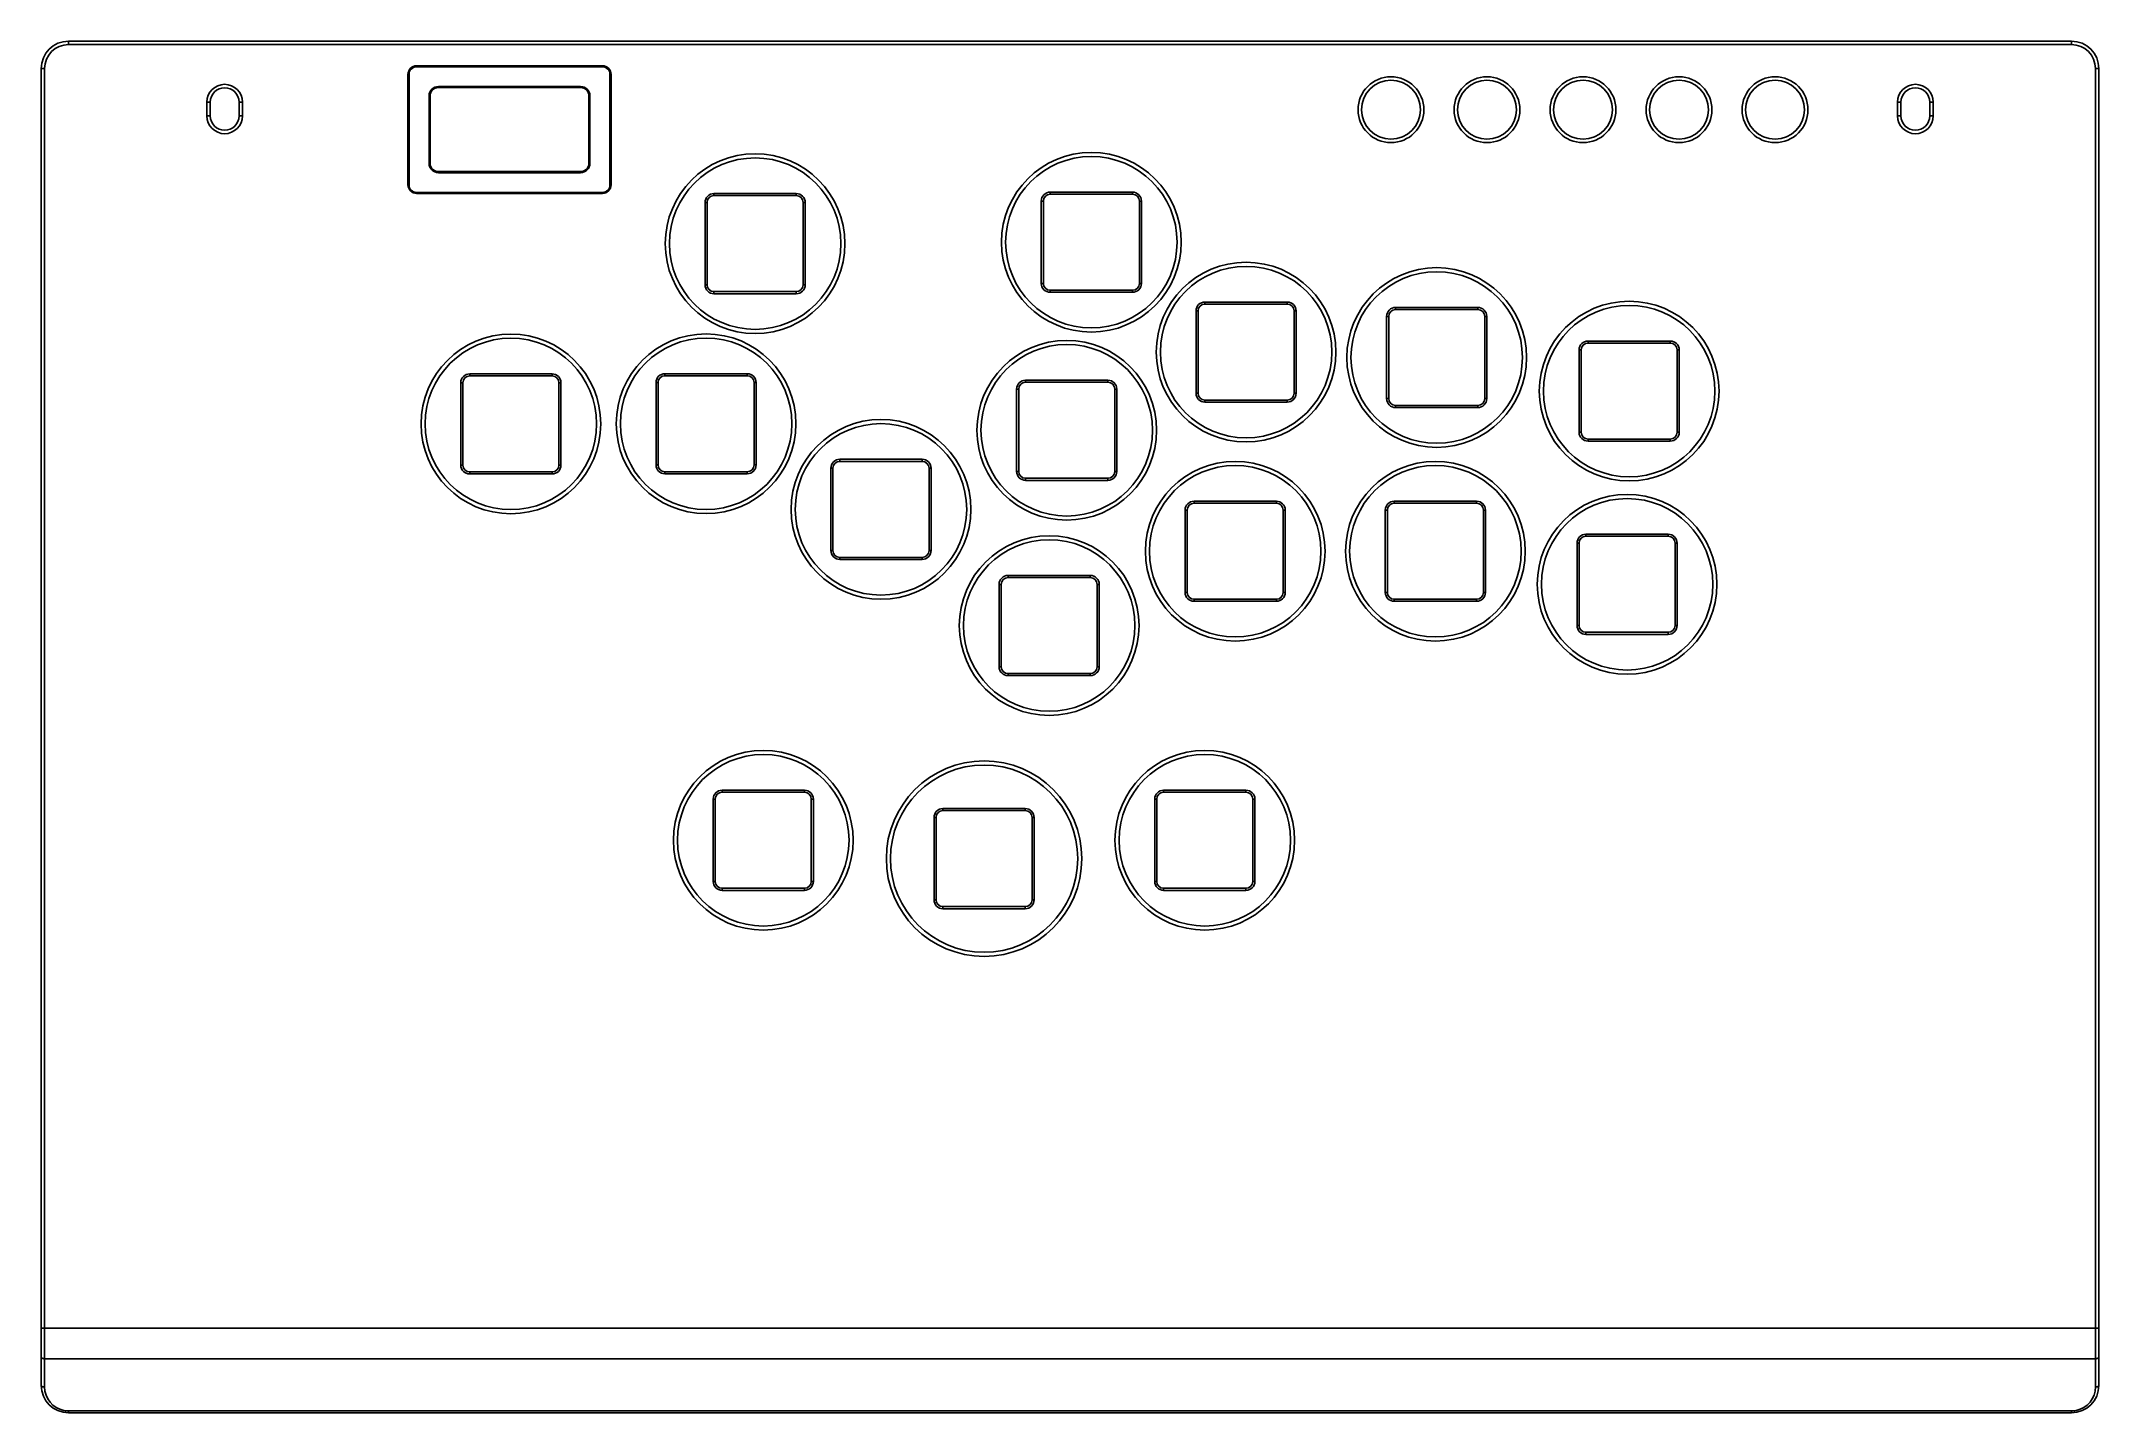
# Model space of a CAD drawing. Header units: millimetres. Extents: x 82 to 382, y 189 to 389.
import ezdxf

# ---------------------------------------------------------------- set-up
doc = ezdxf.new("R2010")
doc.units = ezdxf.units.MM

msp = doc.modelspace()

# ---------------------------------------------------------------- linework, layer by layer
at = {"lineweight": -3}
for p, q in [((85.89, 388.97), (85.89, 388.47)), ((85.89, 388.97), (377.89, 388.97)), ((377.89, 388.47), (85.89, 388.47)), ((377.89, 388.47), (377.89, 388.97)), ((81.89, 192.97), (81.89, 384.97)), ((82.39, 384.97), (81.89, 384.97)), ((82.39, 384.97), (82.39, 192.74)), ((135.37, 384.12), (135.37, 368.02)), ((135.52, 384.12), (135.37, 384.12)), ((135.52, 384.12), (135.52, 368.02)), ((136.62, 385.22), (136.62, 385.37)), ((163.72, 385.37), (136.62, 385.37)), ((163.72, 385.22), (136.62, 385.22)), ((163.72, 385.22), (163.72, 385.37)), ((164.82, 368.02), (164.82, 384.12)), ((164.97, 384.12), (164.82, 384.12)), ((164.97, 368.02), (164.97, 384.12)), ((381.89, 384.97), (381.39, 384.97)), ((381.39, 192.74), (381.39, 384.97)), ((381.89, 192.97), (381.89, 384.97)), ((139.8, 382.35), (139.8, 382.2)), ((139.8, 382.35), (160.54, 382.35)), ((139.8, 382.2), (160.54, 382.2)), ((160.54, 382.35), (160.54, 382.2)), ((106.04, 380.07), (106.04, 378.07)), ((106.54, 380.07), (106.04, 380.07)), ((106.04, 378.07), (106.54, 378.07)), ((106.54, 380.07), (106.54, 378.07)), ((110.74, 378.07), (110.74, 380.07)), ((111.24, 380.07), (110.74, 380.07)), ((110.74, 378.07), (111.24, 378.07)), ((111.24, 378.07), (111.24, 380.07)), ((138.45, 371.14), (138.45, 381)), ((138.45, 381), (138.6, 381)), ((138.6, 371.14), (138.6, 381)), ((161.74, 381), (161.74, 371.14)), ((161.89, 381), (161.74, 381)), ((161.89, 381), (161.89, 371.14)), ((353.04, 380.07), (352.54, 380.07)), ((352.54, 380.07), (352.54, 378.07)), ((352.54, 378.07), (353.04, 378.07)), ((353.04, 380.07), (353.04, 378.07)), ((357.74, 380.07), (357.24, 380.07)), ((357.24, 378.07), (357.24, 380.07)), ((357.24, 378.07), (357.74, 378.07)), ((357.74, 378.07), (357.74, 380.07)), ((138.45, 371.14), (138.6, 371.14)), ((139.8, 369.79), (139.8, 369.94)), ((160.54, 369.94), (139.8, 369.94)), ((160.54, 369.79), (139.8, 369.79)), ((160.54, 369.79), (160.54, 369.94)), ((161.89, 371.14), (161.74, 371.14)), ((135.52, 368.02), (135.37, 368.02)), ((136.62, 366.92), (136.62, 366.77)), ((136.62, 366.92), (163.72, 366.92)), ((136.62, 366.77), (163.72, 366.77)), ((163.72, 366.77), (163.72, 366.92)), ((164.82, 368.02), (164.97, 368.02)), ((179.98, 366.44), (179.98, 366.74)), ((191.98, 366.74), (179.98, 366.74)), ((191.98, 366.44), (179.98, 366.44)), ((191.98, 366.74), (191.98, 366.44)), ((229, 366.65), (229, 366.95)), ((241, 366.95), (229, 366.95)), ((241, 366.65), (229, 366.65)), ((241, 366.95), (241, 366.65)), ((178.68, 365.44), (178.68, 353.44)), ((178.98, 365.44), (178.68, 365.44)), ((178.98, 365.44), (178.98, 353.44)), ((192.98, 353.44), (192.98, 365.44)), ((192.98, 365.44), (193.28, 365.44)), ((193.28, 353.44), (193.28, 365.44)), ((227.7, 365.65), (227.7, 353.65)), ((228, 365.65), (227.7, 365.65)), ((228, 365.65), (228, 353.65)), ((242, 353.65), (242, 365.65)), ((242, 365.65), (242.3, 365.65)), ((242.3, 353.65), (242.3, 365.65)), ((178.98, 353.44), (178.68, 353.44)), ((179.98, 352.14), (179.98, 352.44)), ((179.98, 352.44), (191.98, 352.44)), ((179.98, 352.14), (191.98, 352.14)), ((191.98, 352.14), (191.98, 352.44)), ((192.98, 353.44), (193.28, 353.44)), ((228, 353.65), (227.7, 353.65)), ((229, 352.35), (229, 352.65)), ((229, 352.65), (241, 352.65)), ((229, 352.35), (241, 352.35)), ((241, 352.35), (241, 352.65)), ((242, 353.65), (242.3, 353.65)), ((250.26, 349.63), (250.26, 337.63)), ((250.56, 349.63), (250.26, 349.63)), ((250.56, 349.63), (250.56, 337.63)), ((251.56, 350.63), (251.56, 350.93)), ((263.56, 350.93), (251.56, 350.93)), ((263.56, 350.63), (251.56, 350.63)), ((263.56, 350.93), (263.56, 350.63)), ((264.56, 337.63), (264.56, 349.63)), ((264.56, 349.63), (264.86, 349.63)), ((264.86, 337.63), (264.86, 349.63)), ((278.05, 348.84), (278.05, 336.84)), ((278.35, 348.84), (278.05, 348.84)), ((278.35, 348.84), (278.35, 336.84)), ((279.35, 349.84), (279.35, 350.14)), ((291.35, 350.14), (279.35, 350.14)), ((291.35, 349.84), (279.35, 349.84)), ((291.35, 350.14), (291.35, 349.84)), ((292.35, 336.84), (292.35, 348.84)), ((292.35, 348.84), (292.65, 348.84)), ((292.65, 336.84), (292.65, 348.84)), ((319.41, 345.24), (307.41, 345.24)), ((307.41, 344.94), (307.41, 345.24)), ((319.41, 345.24), (319.41, 344.94)), ((306.41, 343.94), (306.11, 343.94)), ((306.11, 343.94), (306.11, 331.94)), ((306.41, 343.94), (306.41, 331.94)), ((319.41, 344.94), (307.41, 344.94)), ((320.41, 343.94), (320.71, 343.94)), ((320.41, 331.94), (320.41, 343.94)), ((320.71, 331.94), (320.71, 343.94)), ((143.07, 339.16), (143.07, 327.16)), ((143.37, 339.16), (143.07, 339.16)), ((143.37, 339.16), (143.37, 327.16)), ((144.37, 340.16), (144.37, 340.46)), ((156.37, 340.46), (144.37, 340.46)), ((156.37, 340.16), (144.37, 340.16)), ((156.37, 340.46), (156.37, 340.16)), ((157.37, 327.16), (157.37, 339.16)), ((157.37, 339.16), (157.67, 339.16)), ((157.67, 327.16), (157.67, 339.16)), ((171.53, 339.18), (171.53, 327.18)), ((171.83, 339.18), (171.53, 339.18)), ((171.83, 339.18), (171.83, 327.18)), ((172.83, 340.18), (172.83, 340.48)), ((184.83, 340.48), (172.83, 340.48)), ((184.83, 340.18), (172.83, 340.18)), ((184.83, 340.48), (184.83, 340.18)), ((185.83, 327.18), (185.83, 339.18)), ((185.83, 339.18), (186.13, 339.18)), ((186.13, 327.18), (186.13, 339.18)), ((225.41, 339.23), (225.41, 339.53)), ((237.41, 339.53), (225.41, 339.53)), ((237.41, 339.23), (225.41, 339.23)), ((237.41, 339.53), (237.41, 339.23)), ((224.11, 338.23), (224.11, 326.23)), ((224.41, 338.23), (224.11, 338.23)), ((224.41, 338.23), (224.41, 326.23)), ((238.41, 326.23), (238.41, 338.23)), ((238.41, 338.23), (238.71, 338.23)), ((238.71, 326.23), (238.71, 338.23)), ((250.56, 337.63), (250.26, 337.63)), ((251.56, 336.33), (251.56, 336.63)), ((251.56, 336.63), (263.56, 336.63)), ((251.56, 336.33), (263.56, 336.33)), ((263.56, 336.33), (263.56, 336.63)), ((264.56, 337.63), (264.86, 337.63)), ((278.35, 336.84), (278.05, 336.84)), ((292.35, 336.84), (292.65, 336.84)), ((279.35, 335.54), (279.35, 335.84)), ((279.35, 335.84), (291.35, 335.84)), ((279.35, 335.54), (291.35, 335.54)), ((291.35, 335.54), (291.35, 335.84)), ((306.41, 331.94), (306.11, 331.94)), ((307.41, 330.94), (319.41, 330.94)), ((307.41, 330.64), (307.41, 330.94)), ((307.41, 330.64), (319.41, 330.64)), ((319.41, 330.64), (319.41, 330.94)), ((320.41, 331.94), (320.71, 331.94)), ((143.37, 327.16), (143.07, 327.16)), ((157.37, 327.16), (157.67, 327.16)), ((171.83, 327.18), (171.53, 327.18)), ((185.83, 327.18), (186.13, 327.18)), ((198.33, 327.7), (198.33, 328)), ((210.33, 328), (198.33, 328)), ((210.33, 327.7), (198.33, 327.7)), ((210.33, 328), (210.33, 327.7)), ((144.37, 325.86), (144.37, 326.16)), ((144.37, 326.16), (156.37, 326.16)), ((144.37, 325.86), (156.37, 325.86)), ((156.37, 325.86), (156.37, 326.16)), ((172.83, 325.88), (172.83, 326.18)), ((172.83, 326.18), (184.83, 326.18)), ((172.83, 325.88), (184.83, 325.88)), ((184.83, 325.88), (184.83, 326.18)), ((197.03, 326.7), (197.03, 314.7)), ((197.33, 326.7), (197.03, 326.7)), ((197.33, 326.7), (197.33, 314.7)), ((211.33, 314.7), (211.33, 326.7)), ((211.33, 326.7), (211.63, 326.7)), ((211.63, 314.7), (211.63, 326.7)), ((224.41, 326.23), (224.11, 326.23)), ((225.41, 324.93), (225.41, 325.23)), ((225.41, 325.23), (237.41, 325.23)), ((225.41, 324.93), (237.41, 324.93)), ((237.41, 324.93), (237.41, 325.23)), ((238.41, 326.23), (238.71, 326.23)), ((249.97, 321.59), (249.97, 321.89)), ((261.97, 321.89), (249.97, 321.89)), ((261.97, 321.59), (249.97, 321.59)), ((261.97, 321.89), (261.97, 321.59)), ((291.16, 321.89), (279.16, 321.89)), ((279.16, 321.59), (279.16, 321.89)), ((291.16, 321.59), (279.16, 321.59)), ((291.16, 321.89), (291.16, 321.59)), ((248.67, 320.59), (248.67, 308.59)), ((248.97, 320.59), (248.67, 320.59)), ((248.97, 320.59), (248.97, 308.59)), ((262.97, 308.59), (262.97, 320.59)), ((262.97, 320.59), (263.27, 320.59)), ((263.27, 308.59), (263.27, 320.59)), ((278.16, 320.59), (277.86, 320.59)), ((277.86, 320.59), (277.86, 308.59)), ((278.16, 320.59), (278.16, 308.59)), ((292.16, 320.59), (292.46, 320.59)), ((292.16, 308.59), (292.16, 320.59)), ((292.46, 308.59), (292.46, 320.59)), ((306.11, 315.77), (305.81, 315.77)), ((305.81, 315.77), (305.81, 303.77)), ((306.11, 315.77), (306.11, 303.77)), ((319.11, 317.07), (307.11, 317.07)), ((307.11, 316.77), (307.11, 317.07)), ((319.11, 316.77), (307.11, 316.77)), ((319.11, 317.07), (319.11, 316.77)), ((320.11, 315.77), (320.41, 315.77)), ((320.11, 303.77), (320.11, 315.77)), ((320.41, 303.77), (320.41, 315.77)), ((197.33, 314.7), (197.03, 314.7)), ((198.33, 313.4), (198.33, 313.7)), ((198.33, 313.7), (210.33, 313.7)), ((198.33, 313.4), (210.33, 313.4)), ((210.33, 313.4), (210.33, 313.7)), ((211.33, 314.7), (211.63, 314.7)), ((221.55, 309.76), (221.55, 297.76)), ((221.85, 309.76), (221.55, 309.76)), ((221.85, 309.76), (221.85, 297.76)), ((222.85, 310.76), (222.85, 311.06)), ((234.85, 311.06), (222.85, 311.06)), ((234.85, 310.76), (222.85, 310.76)), ((234.85, 311.06), (234.85, 310.76)), ((235.85, 297.76), (235.85, 309.76)), ((235.85, 309.76), (236.15, 309.76)), ((236.15, 297.76), (236.15, 309.76)), ((248.97, 308.59), (248.67, 308.59)), ((249.97, 307.29), (249.97, 307.59)), ((249.97, 307.59), (261.97, 307.59)), ((249.97, 307.29), (261.97, 307.29)), ((261.97, 307.29), (261.97, 307.59)), ((262.97, 308.59), (263.27, 308.59)), ((278.16, 308.59), (277.86, 308.59)), ((279.16, 307.59), (291.16, 307.59)), ((279.16, 307.29), (279.16, 307.59)), ((279.16, 307.29), (291.16, 307.29)), ((291.16, 307.29), (291.16, 307.59)), ((292.16, 308.59), (292.46, 308.59)), ((306.11, 303.77), (305.81, 303.77)), ((320.11, 303.77), (320.41, 303.77)), ((307.11, 302.77), (319.11, 302.77)), ((307.11, 302.47), (307.11, 302.77)), ((307.11, 302.47), (319.11, 302.47)), ((319.11, 302.47), (319.11, 302.77)), ((221.85, 297.76), (221.55, 297.76)), ((235.85, 297.76), (236.15, 297.76)), ((222.85, 296.46), (222.85, 296.76)), ((222.85, 296.76), (234.85, 296.76)), ((222.85, 296.46), (234.85, 296.46)), ((234.85, 296.46), (234.85, 296.76)), ((181.17, 279.45), (181.17, 279.75)), ((193.17, 279.75), (181.17, 279.75)), ((193.17, 279.45), (181.17, 279.45)), ((193.17, 279.75), (193.17, 279.45)), ((257.54, 279.75), (245.54, 279.75)), ((245.54, 279.45), (245.54, 279.75)), ((257.54, 279.45), (245.54, 279.45)), ((257.54, 279.75), (257.54, 279.45)), ((179.87, 278.45), (179.87, 266.45)), ((180.17, 278.45), (179.87, 278.45)), ((180.17, 278.45), (180.17, 266.45)), ((194.17, 266.45), (194.17, 278.45)), ((194.17, 278.45), (194.47, 278.45)), ((194.47, 266.45), (194.47, 278.45)), ((213.36, 276.77), (213.36, 277.07)), ((225.36, 277.07), (213.36, 277.07)), ((225.36, 276.77), (213.36, 276.77)), ((225.36, 277.07), (225.36, 276.77)), ((244.54, 278.45), (244.24, 278.45)), ((244.24, 278.45), (244.24, 266.45)), ((244.54, 278.45), (244.54, 266.45)), ((258.54, 278.45), (258.84, 278.45)), ((258.54, 266.45), (258.54, 278.45)), ((258.84, 266.45), (258.84, 278.45)), ((212.06, 275.77), (212.06, 263.77)), ((212.36, 275.77), (212.06, 275.77)), ((212.36, 275.77), (212.36, 263.77)), ((226.36, 275.77), (226.66, 275.77)), ((226.36, 263.77), (226.36, 275.77)), ((226.66, 263.77), (226.66, 275.77)), ((180.17, 266.45), (179.87, 266.45)), ((181.17, 265.15), (181.17, 265.45)), ((181.17, 265.45), (193.17, 265.45)), ((181.17, 265.15), (193.17, 265.15)), ((193.17, 265.15), (193.17, 265.45)), ((194.17, 266.45), (194.47, 266.45)), ((244.54, 266.45), (244.24, 266.45)), ((245.54, 265.45), (257.54, 265.45)), ((245.54, 265.15), (245.54, 265.45)), ((245.54, 265.15), (257.54, 265.15)), ((257.54, 265.15), (257.54, 265.45)), ((258.54, 266.45), (258.84, 266.45)), ((212.36, 263.77), (212.06, 263.77)), ((213.36, 262.77), (225.36, 262.77)), ((213.36, 262.47), (213.36, 262.77)), ((213.36, 262.47), (225.36, 262.47)), ((225.36, 262.47), (225.36, 262.77)), ((226.36, 263.77), (226.66, 263.77)), ((81.89, 201.33), (381.89, 201.33)), ((381.39, 196.85), (82.39, 196.85)), ((85.89, 189.24), (85.89, 188.97)), ((85.89, 189.24), (377.89, 189.24)), ((377.89, 188.97), (377.89, 189.24)), ((377.89, 188.97), (85.89, 188.97))]:
    msp.add_line(p, q, dxfattribs=at)
for centre, radius in [((278.68, 378.97), 4.8), ((278.68, 378.97), 4.3), ((292.68, 378.97), 4.8), ((292.68, 378.97), 4.3), ((306.68, 378.97), 4.8), ((306.68, 378.97), 4.3), ((320.68, 378.97), 4.8), ((320.68, 378.97), 4.3), ((334.68, 378.97), 4.8), ((334.68, 378.97), 4.3), ((185.98, 359.44), 13.1), ((235, 359.65), 13.1), ((235, 359.65), 12.5), ((185.98, 359.44), 12.5), ((257.56, 343.63), 13.1), ((257.56, 343.63), 12.5), ((285.35, 342.84), 13.1), ((285.35, 342.84), 12.5), ((313.41, 337.94), 13.1), ((313.41, 337.94), 12.5), ((150.37, 333.16), 13.1), ((150.37, 333.16), 12.5), ((178.83, 333.18), 13.1), ((178.83, 333.18), 12.5), ((231.41, 332.23), 13.1), ((231.41, 332.23), 12.5), ((204.33, 320.7), 13.1), ((204.33, 320.7), 12.5), ((255.97, 314.59), 13.1), ((255.97, 314.59), 12.5), ((285.16, 314.59), 13.1), ((285.16, 314.59), 12.5), ((313.11, 309.77), 13.1), ((313.11, 309.77), 12.5), ((228.85, 303.76), 13.1), ((228.85, 303.76), 12.5), ((187.17, 272.45), 13.1), ((251.54, 272.45), 13.1), ((187.17, 272.45), 12.5), ((219.36, 269.77), 14.25), ((219.36, 269.77), 13.65), ((251.54, 272.45), 12.5)]:
    msp.add_circle(centre, radius, dxfattribs=at)
for centre, radius, start, end in [((85.89, 384.97), 4, 90, 180), ((85.89, 384.97), 3.5, 90, 180), ((377.89, 384.97), 4, 0, 90), ((377.89, 384.97), 3.5, 0, 90), ((136.62, 384.12), 1.25, 90, 180), ((136.62, 384.12), 1.1, 90, 180), ((163.72, 384.12), 1.25, 0, 90), ((163.72, 384.12), 1.1, 0, 90), ((108.64, 380.07), 2.6, 0, 180), ((108.64, 380.07), 2.1, 0, 180), ((139.8, 381), 1.35, 90, 180), ((139.8, 381), 1.2, 90, 180), ((160.54, 381), 1.35, 0, 89.9999), ((160.54, 381), 1.2, 0, 90), ((355.14, 380.07), 2.6, 0, 180), ((355.14, 380.07), 2.1, 0, 180), ((108.64, 378.07), 2.6, 180, 360), ((108.64, 378.07), 2.1, 180, 0), ((355.14, 378.07), 2.6, 180, 360), ((355.14, 378.07), 2.1, 180, 0), ((139.8, 371.14), 1.35, 180, 270), ((139.8, 371.14), 1.2, 180, 270), ((160.54, 371.14), 1.35, 270, 0.0002), ((160.54, 371.14), 1.2, 270, 0), ((136.62, 368.02), 1.25, 180, 270), ((136.62, 368.02), 1.1, 180, 270), ((163.72, 368.02), 1.25, 270, 360), ((163.72, 368.02), 1.1, 270, 0), ((179.98, 365.44), 1.3, 90, 180), ((179.98, 365.44), 1, 90, 180), ((191.98, 365.44), 1.3, 0, 90), ((191.98, 365.44), 1, 360, 90), ((229, 365.65), 1.3, 90, 180), ((229, 365.65), 1, 90, 180), ((241, 365.65), 1.3, 0, 90), ((241, 365.65), 1, 360, 90), ((179.98, 353.44), 1.3, 180, 270), ((179.98, 353.44), 1, 180, 270), ((191.98, 353.44), 1.3, 270, 360), ((191.98, 353.44), 1, 270, 0), ((229, 353.65), 1.3, 180, 270), ((229, 353.65), 1, 180, 270), ((241, 353.65), 1.3, 270, 360), ((241, 353.65), 1, 270, 0), ((251.56, 349.63), 1.3, 90, 180), ((251.56, 349.63), 1, 90, 180), ((263.56, 349.63), 1.3, 0, 90), ((263.56, 349.63), 1, 360, 90), ((279.35, 348.84), 1.3, 90, 180), ((279.35, 348.84), 1, 90, 180), ((291.35, 348.84), 1.3, 0, 90), ((291.35, 348.84), 1, 360, 90), ((307.41, 343.94), 1.3, 90, 180), ((319.41, 343.94), 1.3, 0, 90), ((307.41, 343.94), 1, 90, 180), ((319.41, 343.94), 1, 360, 90), ((144.37, 339.16), 1.3, 90, 180), ((144.37, 339.16), 1, 90, 180), ((156.37, 339.16), 1.3, 0, 90), ((156.37, 339.16), 1, 360, 90), ((172.83, 339.18), 1.3, 90, 180), ((172.83, 339.18), 1, 90, 180), ((184.83, 339.18), 1.3, 0, 90), ((184.83, 339.18), 1, 360, 90), ((225.41, 338.23), 1.3, 90, 180), ((225.41, 338.23), 1, 90, 180), ((237.41, 338.23), 1.3, 0, 90), ((237.41, 338.23), 1, 360, 90), ((251.56, 337.63), 1.3, 180, 270), ((251.56, 337.63), 1, 180, 270), ((263.56, 337.63), 1.3, 270, 360), ((263.56, 337.63), 1, 270, 0), ((279.35, 336.84), 1.3, 180, 270), ((279.35, 336.84), 1, 180, 270), ((291.35, 336.84), 1.3, 270, 360), ((291.35, 336.84), 1, 270, 0), ((307.41, 331.94), 1.3, 180, 270), ((307.41, 331.94), 1, 180, 270), ((319.41, 331.94), 1.3, 270, 360), ((319.41, 331.94), 1, 270, 0), ((144.37, 327.16), 1.3, 180, 270), ((144.37, 327.16), 1, 180, 270), ((156.37, 327.16), 1.3, 270, 360), ((156.37, 327.16), 1, 270, 0), ((172.83, 327.18), 1.3, 180, 270), ((172.83, 327.18), 1, 180, 270), ((184.83, 327.18), 1.3, 270, 360), ((184.83, 327.18), 1, 270, 0), ((198.33, 326.7), 1.3, 90, 180), ((198.33, 326.7), 1, 90, 180), ((210.33, 326.7), 1.3, 0, 90), ((210.33, 326.7), 1, 360, 90), ((225.41, 326.23), 1.3, 180, 270), ((225.41, 326.23), 1, 180, 270), ((237.41, 326.23), 1.3, 270, 360), ((237.41, 326.23), 1, 270, 0), ((249.97, 320.59), 1.3, 90, 180), ((249.97, 320.59), 1, 90, 180), ((261.97, 320.59), 1.3, 0, 90), ((261.97, 320.59), 1, 360, 90), ((279.16, 320.59), 1.3, 90, 180), ((279.16, 320.59), 1, 90, 180), ((291.16, 320.59), 1.3, 0, 90), ((291.16, 320.59), 1, 360, 90), ((307.11, 315.77), 1.3, 90, 180), ((307.11, 315.77), 1, 90, 180), ((319.11, 315.77), 1.3, 0, 90), ((319.11, 315.77), 1, 360, 90), ((198.33, 314.7), 1.3, 180, 270), ((198.33, 314.7), 1, 180, 270), ((210.33, 314.7), 1.3, 270, 360), ((210.33, 314.7), 1, 270, 0), ((222.85, 309.76), 1.3, 90, 180), ((222.85, 309.76), 1, 90, 180), ((234.85, 309.76), 1.3, 0, 90), ((234.85, 309.76), 1, 360, 90), ((249.97, 308.59), 1.3, 180, 270), ((249.97, 308.59), 1, 180, 270), ((261.97, 308.59), 1.3, 270, 360), ((261.97, 308.59), 1, 270, 0), ((279.16, 308.59), 1.3, 180, 270), ((279.16, 308.59), 1, 180, 270), ((291.16, 308.59), 1.3, 270, 360), ((291.16, 308.59), 1, 270, 0), ((307.11, 303.77), 1.3, 180, 270), ((307.11, 303.77), 1, 180, 270), ((319.11, 303.77), 1.3, 270, 360), ((319.11, 303.77), 1, 270, 0), ((222.85, 297.76), 1.3, 180, 270), ((222.85, 297.76), 1, 180, 270), ((234.85, 297.76), 1.3, 270, 360), ((234.85, 297.76), 1, 270, 0), ((181.17, 278.45), 1.3, 90, 180), ((181.17, 278.45), 1, 90, 180), ((193.17, 278.45), 1.3, 0, 90), ((193.17, 278.45), 1, 360, 90), ((245.54, 278.45), 1.3, 90, 180), ((245.54, 278.45), 1, 90, 180), ((257.54, 278.45), 1.3, 0, 90), ((257.54, 278.45), 1, 360, 90), ((213.36, 275.77), 1.3, 90, 180), ((213.36, 275.77), 1, 90, 180), ((225.36, 275.77), 1.3, 0, 90), ((225.36, 275.77), 1, 360, 90), ((181.17, 266.45), 1.3, 180, 270), ((181.17, 266.45), 1, 180, 270), ((193.17, 266.45), 1.3, 270, 360), ((193.17, 266.45), 1, 270, 0), ((245.54, 266.45), 1.3, 180, 270), ((245.54, 266.45), 1, 180, 270), ((257.54, 266.45), 1.3, 270, 360), ((257.54, 266.45), 1, 270, 0), ((213.36, 263.77), 1.3, 180, 270), ((213.36, 263.77), 1, 180, 270), ((225.36, 263.77), 1.3, 270, 360), ((225.36, 263.77), 1, 270, 0), ((85.89, 192.97), 4, 180, 270), ((85.89, 192.74), 3.5, 179.9986, 258.6098), ((377.89, 192.97), 4, 270, 0), ((377.89, 192.74), 3.5, 281.3646, 359.9998), ((85.89, 192.77), 3.53, 258.6361, 264.2511), ((85.89, 192.74), 3.5, 264.2426, 269.9794), ((377.88, 192.76), 3.52, 270.0385, 281.3446)]:
    msp.add_arc(centre, radius, start, end, dxfattribs=at)
for points, knots in [([(82.39, 196.85), (82.32, 196.85), (82.2, 196.87), (82.02, 196.91), (81.89, 197.01), (81.89, 197.08)], [0, 0, 0, 0, 0.332549, 0.626464, 1, 1, 1, 1]), ([(381.89, 197.08), (381.89, 197.01), (381.75, 196.91), (381.57, 196.87), (381.45, 196.85), (381.39, 196.85)], [0, 0, 0, 0, 0.373536, 0.667451, 1, 1, 1, 1]), ([(81.89, 192.97), (81.89, 192.89), (82.02, 192.8), (82.2, 192.75), (82.32, 192.74), (82.39, 192.74)], [0, 0, 0, 0, 0.373554, 0.652959, 1, 1, 1, 1]), ([(381.39, 192.74), (381.45, 192.74), (381.58, 192.75), (381.75, 192.8), (381.89, 192.89), (381.89, 192.97)], [0, 0, 0, 0, 0.347041, 0.626446, 1, 1, 1, 1])]:
    msp.add_open_spline(points, degree=3, knots=knots, dxfattribs=at)

doc.saveas('drawing.dxf')
